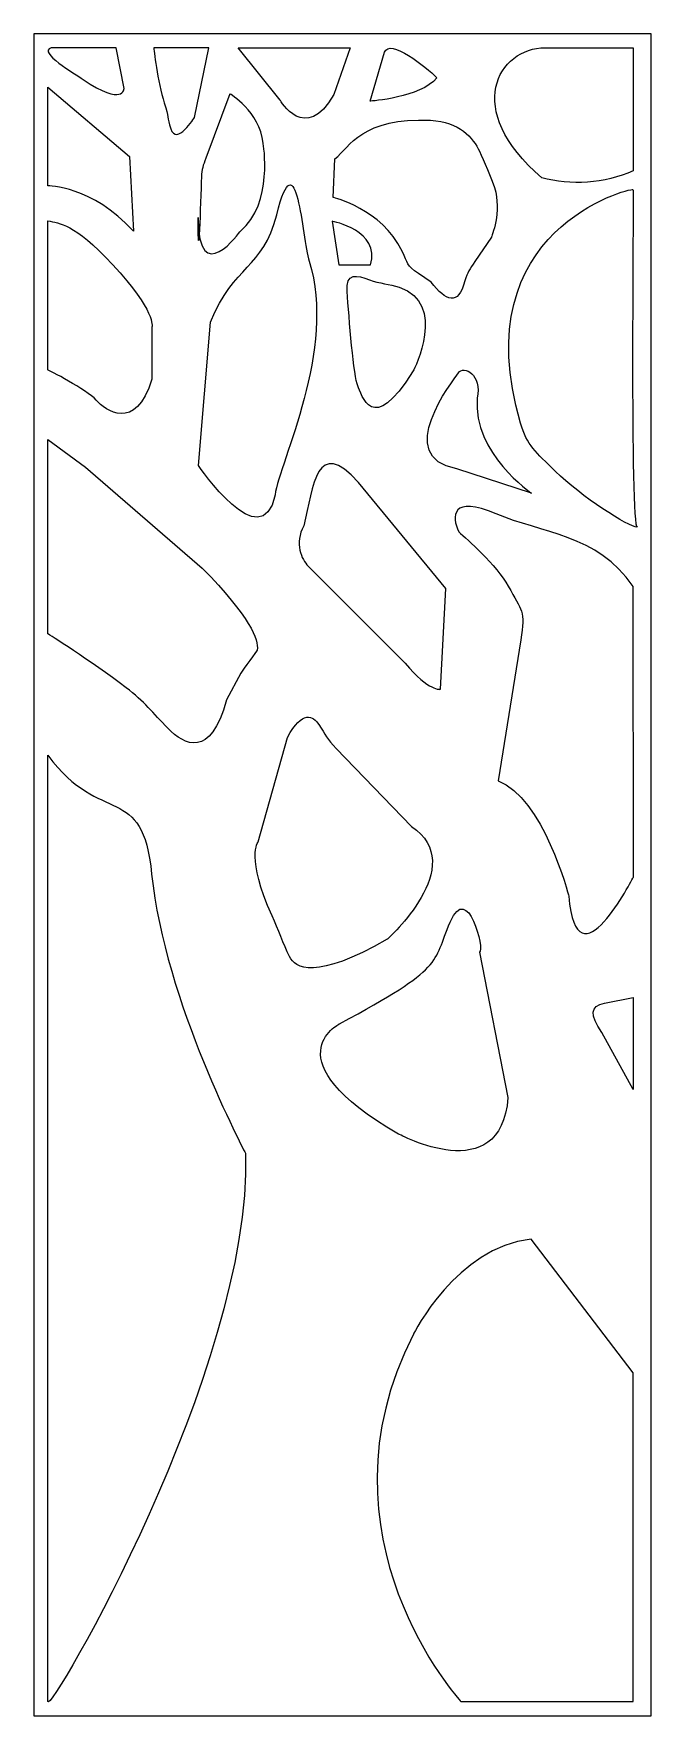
# Model space of a CAD drawing. Header units: centimetres. Extents: x 8.2 to 14.8, y -9 to 9.
import ezdxf

# ---------------------------------------------------------------- set-up
doc = ezdxf.new("R2010")
doc.units = ezdxf.units.CM
doc.header["$MEASUREMENT"] = 0
doc.layers.add('layer 1', color=7, linetype='Continuous')

msp = doc.modelspace()

# ---------------------------------------------------------------- linework, layer by layer
at = {"layer": 'layer 1', "color": 250}
for points, knots in [([(8.22228, 9.00077), (8.22228, 9.00077), (14.81378, 9.00077), (14.81378, 9.00077), (14.81378, 9.00077), (14.81378, 9.00077), (14.81378, -8.97605), (14.81378, -8.97605), (14.81378, -8.97605), (14.81378, -8.97605), (8.22228, -8.97605), (8.22228, -8.97605), (8.22228, -8.97605), (8.22228, -8.97605), (8.22228, 9.00077), (8.22228, 9.00077)], [0, 0, 0, 0, 0.2, 0.2, 0.2, 0.2, 0.4, 0.4, 0.4, 0.4, 0.6, 0.6, 0.6, 0.6, 1, 1, 1, 1]), ([(8.40788, 8.85076), (8.40788, 8.85076), (9.10096, 8.85052), (9.10096, 8.85052), (9.10096, 8.85052), (9.10096, 8.85052), (9.18645, 8.41444), (9.18645, 8.41444), (9.18645, 8.41444), (9.18645, 8.41444), (9.18645, 8.21863), (8.74948, 8.51233), (8.74948, 8.51233), (8.66625, 8.56923), (8.25779, 8.80776), (8.40788, 8.85076)], [0, 0, 0, 0, 0.2, 0.2, 0.2, 0.2, 0.4, 0.4, 0.4, 0.4, 0.6, 0.6, 0.6, 0.6, 1, 1, 1, 1]), ([(9.50393, 8.84963), (9.50393, 8.84963), (10.09017, 8.85097), (10.09017, 8.85097), (10.09017, 8.85097), (10.09017, 8.85097), (9.94008, 8.10678), (9.94008, 8.10678), (9.94008, 8.10678), (9.94008, 8.10678), (9.74522, 7.79812), (9.68538, 7.9847), (9.68538, 7.9847), (9.64404, 8.11362), (9.66855, 8.10267), (9.61582, 8.26045), (9.61582, 8.26045), (9.54125, 8.48358), (9.50393, 8.84963), (9.50393, 8.84963)], [0, 0, 0, 0, 0.16666667, 0.16666667, 0.16666667, 0.16666667, 0.33333333, 0.33333333, 0.33333333, 0.33333333, 0.5, 0.5, 0.5, 0.5, 0.66666667, 0.66666667, 0.66666667, 0.66666667, 1, 1, 1, 1]), ([(10.40458, 8.85074), (10.40458, 8.85074), (10.85189, 8.29173), (10.85189, 8.29173), (10.85189, 8.29173), (10.85189, 8.29173), (11.12206, 7.81615), (11.426, 8.35118), (11.426, 8.35118), (11.426, 8.35118), (11.5996, 8.85074), (11.5996, 8.85074), (11.5996, 8.85074), (11.5996, 8.85074), (10.40458, 8.85074), (10.40458, 8.85074)], [0, 0, 0, 0, 0.2, 0.2, 0.2, 0.2, 0.4, 0.4, 0.4, 0.4, 0.6, 0.6, 0.6, 0.6, 1, 1, 1, 1]), ([(11.96634, 8.80297), (11.96634, 8.80297), (11.81438, 8.27984), (11.81438, 8.27984), (11.81438, 8.27984), (11.81438, 8.27984), (12.35471, 8.31551), (12.52357, 8.52952), (12.52357, 8.52952), (12.41349, 8.64709), (12.01657, 8.95525), (11.96634, 8.80297)], [0, 0, 0, 0, 0.25, 0.25, 0.25, 0.25, 0.5, 0.5, 0.5, 0.5, 1, 1, 1, 1]), ([(13.68269, 8.85093), (13.18069, 8.85102), (12.79131, 8.19039), (13.64661, 7.45985), (13.64661, 7.45985), (13.94884, 7.37729), (14.31735, 7.39692), (14.61962, 7.53529), (14.61962, 7.53529), (14.61962, 7.53529), (14.61965, 8.85075), (14.61965, 8.85075), (14.61965, 8.85075), (14.61965, 8.85075), (13.68269, 8.85093), (13.68269, 8.85093)], [0, 0, 0, 0, 0.2, 0.2, 0.2, 0.2, 0.4, 0.4, 0.4, 0.4, 0.6, 0.6, 0.6, 0.6, 1, 1, 1, 1]), ([(8.37346, 8.42824), (8.37346, 8.42824), (8.3734, 7.37403), (8.3734, 7.37403), (8.3734, 7.37403), (8.3734, 7.37403), (8.84879, 7.37951), (9.28576, 6.89001), (9.28576, 6.89001), (9.28576, 6.89001), (9.24604, 7.68718), (9.24604, 7.68718), (9.24604, 7.68718), (9.24604, 7.68718), (8.37346, 8.42824), (8.37346, 8.42824)], [0, 0, 0, 0, 0.2, 0.2, 0.2, 0.2, 0.4, 0.4, 0.4, 0.4, 0.6, 0.6, 0.6, 0.6, 1, 1, 1, 1]), ([(10.05897, 7.66971), (10.05897, 7.66971), (10.31531, 8.35778), (10.31531, 8.35778), (10.31531, 8.35778), (10.31531, 8.35778), (10.63425, 8.17283), (10.67178, 7.82936), (10.67178, 7.82936), (10.67178, 7.82936), (10.78435, 7.18205), (10.42788, 6.89142), (10.42788, 6.89142), (10.42788, 6.89142), (9.9776, 6.25732), (9.9776, 7.03674), (9.9776, 7.03674), (9.9776, 6.3852), (10.00383, 7.20143), (10.01245, 7.47137), (10.01245, 7.47137), (10.01489, 7.54913), (10.03063, 7.59356), (10.05897, 7.66971)], [0, 0, 0, 0, 0.14285714, 0.14285714, 0.14285714, 0.14285714, 0.28571429, 0.28571429, 0.28571429, 0.28571429, 0.42857143, 0.42857143, 0.42857143, 0.42857143, 0.57142857, 0.57142857, 0.57142857, 0.57142857, 0.71428571, 0.71428571, 0.71428571, 0.71428571, 1, 1, 1, 1]), ([(11.43776, 7.66309), (11.43776, 7.66309), (11.42, 7.2504), (11.42, 7.2504), (11.42, 7.2504), (11.42, 7.2504), (11.93449, 7.12926), (12.15493, 6.6784), (12.15493, 6.6784), (12.22277, 6.53962), (12.19457, 6.52784), (12.32868, 6.43743), (12.32868, 6.43743), (12.32868, 6.43743), (12.46366, 6.34643), (12.46366, 6.34643), (12.46366, 6.34643), (12.62257, 6.13945), (12.75339, 6.08691), (12.82509, 6.35961), (12.82509, 6.35961), (12.84865, 6.44925), (12.87652, 6.48665), (12.92986, 6.5649), (12.92986, 6.5649), (12.92986, 6.5649), (13.10731, 6.82519), (13.10731, 6.82519), (13.10731, 6.82519), (13.10731, 6.82519), (13.22008, 7.09521), (13.14008, 7.35677), (13.14008, 7.35677), (13.11108, 7.4516), (13.02314, 7.65037), (12.97922, 7.74372), (12.97922, 7.74372), (12.91186, 7.88692), (12.76695, 8.0598), (12.45854, 8.07478), (12.45854, 8.07478), (11.73312, 8.11), (11.59161, 7.79016), (11.43776, 7.66309)], [0, 0, 0, 0, 0.08333333, 0.08333333, 0.08333333, 0.08333333, 0.16666667, 0.16666667, 0.16666667, 0.16666667, 0.25, 0.25, 0.25, 0.25, 0.33333333, 0.33333333, 0.33333333, 0.33333333, 0.41666667, 0.41666667, 0.41666667, 0.41666667, 0.5, 0.5, 0.5, 0.5, 0.58333333, 0.58333333, 0.58333333, 0.58333333, 0.66666667, 0.66666667, 0.66666667, 0.66666667, 0.75, 0.75, 0.75, 0.75, 0.83333333, 0.83333333, 0.83333333, 0.83333333, 1, 1, 1, 1]), ([(10.81565, 7.06395), (10.66868, 6.48014), (10.35926, 6.53927), (10.1088, 5.91657), (10.1088, 5.91657), (10.1088, 5.91657), (9.98135, 4.38655), (9.98135, 4.38655), (9.98135, 4.38655), (9.98135, 4.38655), (10.65627, 3.38607), (10.79836, 4.0739), (10.79836, 4.0739), (10.84657, 4.41826), (11.45642, 5.63535), (11.16226, 6.56956), (11.16226, 6.56956), (11.08404, 6.81798), (11.03152, 7.92149), (10.81565, 7.06395)], [0, 0, 0, 0, 0.16666667, 0.16666667, 0.16666667, 0.16666667, 0.33333333, 0.33333333, 0.33333333, 0.33333333, 0.5, 0.5, 0.5, 0.5, 0.66666667, 0.66666667, 0.66666667, 0.66666667, 1, 1, 1, 1]), ([(14.61845, 7.33628), (14.59372, 7.35339), (12.81113, 6.91458), (13.41785, 4.83968), (13.41785, 4.83968), (13.48817, 4.59922), (13.578, 4.53319), (13.7913, 4.32386), (13.7913, 4.32386), (14.06099, 4.05919), (14.57592, 3.72174), (14.66397, 3.72863), (14.66397, 3.72863), (14.5815, 3.70108), (14.62877, 7.32913), (14.61845, 7.33628)], [0, 0, 0, 0, 0.2, 0.2, 0.2, 0.2, 0.4, 0.4, 0.4, 0.4, 0.6, 0.6, 0.6, 0.6, 1, 1, 1, 1]), ([(8.37355, 7.00116), (8.37355, 7.00116), (8.37328, 5.40826), (8.37328, 5.40826), (8.37328, 5.40826), (8.37328, 5.40826), (8.7892, 5.19777), (8.88851, 5.08589), (8.88851, 5.08589), (8.98782, 4.97401), (9.30562, 4.73625), (9.48439, 5.30966), (9.48439, 5.30966), (9.48439, 5.30966), (9.48439, 5.86907), (9.48439, 5.86907), (9.48439, 5.86907), (9.48439, 5.86907), (9.53057, 6.03325), (9.06395, 6.53327), (9.06395, 6.53327), (8.63835, 6.98931), (8.50442, 6.96907), (8.37355, 7.00116)], [0, 0, 0, 0, 0.14285714, 0.14285714, 0.14285714, 0.14285714, 0.28571429, 0.28571429, 0.28571429, 0.28571429, 0.42857143, 0.42857143, 0.42857143, 0.42857143, 0.57142857, 0.57142857, 0.57142857, 0.57142857, 0.71428571, 0.71428571, 0.71428571, 0.71428571, 1, 1, 1, 1]), ([(11.4091, 6.99573), (11.4091, 6.99573), (11.92926, 6.89674), (11.8168, 6.53048), (11.8168, 6.53048), (11.8168, 6.53048), (11.47939, 6.53048), (11.47939, 6.53048), (11.47939, 6.53048), (11.47939, 6.53048), (11.4091, 6.99573), (11.4091, 6.99573)], [0, 0, 0, 0, 0.25, 0.25, 0.25, 0.25, 0.5, 0.5, 0.5, 0.5, 1, 1, 1, 1]), ([(11.56784, 6.24429), (11.58771, 5.9669), (11.63776, 5.32123), (11.68129, 5.23694), (11.68129, 5.23694), (11.72482, 5.15266), (11.8285, 4.67419), (12.27253, 5.39953), (12.27253, 5.39953), (12.28212, 5.40941), (12.63762, 6.11868), (12.1238, 6.29032), (12.1238, 6.29032), (12.01659, 6.32612), (11.91518, 6.33025), (11.80476, 6.37147), (11.80476, 6.37147), (11.67344, 6.42049), (11.55294, 6.45233), (11.56784, 6.24429)], [0, 0, 0, 0, 0.16666667, 0.16666667, 0.16666667, 0.16666667, 0.33333333, 0.33333333, 0.33333333, 0.33333333, 0.5, 0.5, 0.5, 0.5, 0.66666667, 0.66666667, 0.66666667, 0.66666667, 1, 1, 1, 1]), ([(12.75436, 5.37584), (12.6967, 5.29181), (12.05177, 4.47616), (12.73903, 4.3501), (12.73903, 4.3501), (12.73903, 4.3501), (13.53643, 4.09096), (13.53643, 4.09096), (13.53643, 4.09096), (13.53643, 4.09096), (12.90968, 4.51206), (12.95569, 5.10592), (12.95569, 5.10592), (13.01124, 5.3568), (12.81202, 5.45988), (12.75436, 5.37584)], [0, 0, 0, 0, 0.2, 0.2, 0.2, 0.2, 0.4, 0.4, 0.4, 0.4, 0.6, 0.6, 0.6, 0.6, 1, 1, 1, 1]), ([(11.68912, 4.20481), (11.68912, 4.20481), (12.62265, 3.07198), (12.62265, 3.07198), (12.62265, 3.07198), (12.62265, 3.07198), (12.56307, 1.99511), (12.56307, 1.99511), (12.56307, 1.99511), (12.56307, 1.99511), (12.44389, 1.96713), (12.18568, 2.27481), (12.18568, 2.27481), (12.18568, 2.27481), (11.15283, 3.30974), (11.15283, 3.30974), (11.15283, 3.30974), (11.07934, 3.38341), (11.00584, 3.55241), (11.10423, 3.74329), (11.10423, 3.74329), (11.20839, 4.1648), (11.23666, 4.70717), (11.68912, 4.20481)], [0, 0, 0, 0, 0.14285714, 0.14285714, 0.14285714, 0.14285714, 0.28571429, 0.28571429, 0.28571429, 0.28571429, 0.42857143, 0.42857143, 0.42857143, 0.42857143, 0.57142857, 0.57142857, 0.57142857, 0.57142857, 0.71428571, 0.71428571, 0.71428571, 0.71428571, 1, 1, 1, 1]), ([(8.3721, 4.66532), (8.3721, 4.66532), (8.37352, 2.58697), (8.37352, 2.58697), (8.37352, 2.58697), (8.37352, 2.58697), (8.82462, 2.30242), (9.2077, 2.01229), (9.2077, 2.01229), (9.40515, 1.86275), (9.49239, 1.74509), (9.65455, 1.57793), (9.65455, 1.57793), (9.82845, 1.39865), (10.11068, 1.24717), (10.28108, 1.88307), (10.28108, 1.88307), (10.28108, 1.88307), (10.43185, 2.16616), (10.43185, 2.16616), (10.43185, 2.16616), (10.45457, 2.20883), (10.60621, 2.40544), (10.60766, 2.41484), (10.60766, 2.41484), (10.62484, 2.52534), (10.53263, 2.76639), (10.02142, 3.29089), (10.02142, 3.29089), (10.02142, 3.29089), (8.77504, 4.36961), (8.77504, 4.36961), (8.77504, 4.36961), (8.77504, 4.36961), (8.3721, 4.66532), (8.3721, 4.66532)], [0, 0, 0, 0, 0.1, 0.1, 0.1, 0.1, 0.2, 0.2, 0.2, 0.2, 0.3, 0.3, 0.3, 0.3, 0.4, 0.4, 0.4, 0.4, 0.5, 0.5, 0.5, 0.5, 0.6, 0.6, 0.6, 0.6, 0.7, 0.7, 0.7, 0.7, 0.8, 0.8, 0.8, 0.8, 1, 1, 1, 1]), ([(13.15894, 3.86915), (13.63849, 3.66344), (14.24232, 3.65317), (14.61971, 3.09375), (14.61971, 3.09375), (14.61971, 3.09375), (14.62264, -0.01102), (14.62264, -0.01102), (14.62264, -0.01102), (14.62264, -0.01102), (14.01303, -1.22155), (13.93358, -0.2146), (13.93358, -0.2146), (13.93358, -0.2146), (13.6555, 0.84829), (13.1788, 1.01612), (13.1788, 1.01612), (13.1788, 1.01612), (13.41998, 2.52187), (13.41998, 2.52187), (13.41998, 2.52187), (13.47088, 2.83974), (13.43354, 2.8294), (13.28666, 3.09662), (13.28666, 3.09662), (13.16114, 3.32504), (12.84712, 3.59906), (12.76024, 3.67773), (12.76024, 3.67773), (12.67921, 3.8397), (12.67939, 4.07486), (13.15894, 3.86915)], [0, 0, 0, 0, 0.11111111, 0.11111111, 0.11111111, 0.11111111, 0.22222222, 0.22222222, 0.22222222, 0.22222222, 0.33333333, 0.33333333, 0.33333333, 0.33333333, 0.44444444, 0.44444444, 0.44444444, 0.44444444, 0.55555556, 0.55555556, 0.55555556, 0.55555556, 0.66666667, 0.66666667, 0.66666667, 0.66666667, 0.77777778, 0.77777778, 0.77777778, 0.77777778, 1, 1, 1, 1]), ([(10.93025, 1.48084), (10.93025, 1.48084), (10.61865, 0.36557), (10.61865, 0.36557), (10.61865, 0.36557), (10.61865, 0.36557), (10.48196, 0.20057), (10.76739, -0.42749), (10.76739, -0.42749), (10.83171, -0.56905), (10.88859, -0.72868), (10.95227, -0.86164), (10.95227, -0.86164), (11.01189, -0.98611), (11.22723, -1.11652), (11.99486, -0.67658), (11.99486, -0.67658), (11.99486, -0.67658), (12.87771, 0.1096), (12.25453, 0.53012), (12.25453, 0.53012), (12.25453, 0.53012), (11.45221, 1.36181), (11.45221, 1.36181), (11.45221, 1.36181), (11.35328, 1.46436), (11.33655, 1.51034), (11.26496, 1.61869), (11.26496, 1.61869), (11.20411, 1.71081), (11.09253, 1.77795), (10.93025, 1.48084)], [0, 0, 0, 0, 0.11111111, 0.11111111, 0.11111111, 0.11111111, 0.22222222, 0.22222222, 0.22222222, 0.22222222, 0.33333333, 0.33333333, 0.33333333, 0.33333333, 0.44444444, 0.44444444, 0.44444444, 0.44444444, 0.55555556, 0.55555556, 0.55555556, 0.55555556, 0.66666667, 0.66666667, 0.66666667, 0.66666667, 0.77777778, 0.77777778, 0.77777778, 0.77777778, 1, 1, 1, 1]), ([(8.37208, 1.28967), (8.37208, 1.28967), (8.37375, -8.82166), (8.37375, -8.82166), (8.37375, -8.82166), (8.37376, -8.99037), (10.5499, -5.26939), (10.484, -2.96643), (10.484, -2.96643), (10.484, -2.96643), (9.61701, -1.33428), (9.48121, 0.02098), (9.48121, 0.02098), (9.38166, 1.01444), (8.94797, 0.52023), (8.37208, 1.28967)], [0, 0, 0, 0, 0.2, 0.2, 0.2, 0.2, 0.4, 0.4, 0.4, 0.4, 0.6, 0.6, 0.6, 0.6, 1, 1, 1, 1]), ([(12.66738, -0.49319), (12.47679, -0.93977), (12.61915, -0.96862), (11.48574, -1.57989), (11.48574, -1.57989), (11.48574, -1.57989), (10.74082, -1.95911), (12.11538, -2.75717), (12.11538, -2.75717), (12.11538, -2.75717), (13.21133, -3.35337), (13.28367, -2.36853), (13.28367, -2.36853), (13.28367, -2.36853), (12.98087, -0.81579), (12.98087, -0.81579), (12.98087, -0.81579), (13.03736, -0.80254), (12.85798, -0.0466), (12.66738, -0.49319)], [0, 0, 0, 0, 0.16666667, 0.16666667, 0.16666667, 0.16666667, 0.33333333, 0.33333333, 0.33333333, 0.33333333, 0.5, 0.5, 0.5, 0.5, 0.66666667, 0.66666667, 0.66666667, 0.66666667, 1, 1, 1, 1]), ([(14.61942, -1.29817), (14.61942, -1.29817), (14.31496, -1.35857), (14.31496, -1.35857), (14.31496, -1.35857), (14.15903, -1.39663), (14.15572, -1.47669), (14.28671, -1.67386), (14.28671, -1.67386), (14.28671, -1.67386), (14.61962, -2.28), (14.61962, -2.28), (14.61962, -2.28), (14.61962, -2.28), (14.61942, -1.29817), (14.61942, -1.29817)], [0, 0, 0, 0, 0.2, 0.2, 0.2, 0.2, 0.4, 0.4, 0.4, 0.4, 0.6, 0.6, 0.6, 0.6, 1, 1, 1, 1]), ([(12.78022, -8.8207), (12.78022, -8.8207), (11.16957, -7.05775), (12.27455, -4.89652), (12.27455, -4.89652), (12.27455, -4.89652), (12.73498, -3.96719), (13.53302, -3.88075), (13.53302, -3.88075), (13.53302, -3.88075), (14.61998, -5.30754), (14.61998, -5.30754), (14.61998, -5.30754), (14.61998, -5.30754), (14.61968, -8.82113), (14.61968, -8.82113), (14.61968, -8.82113), (14.61968, -8.82113), (12.78022, -8.8207), (12.78022, -8.8207)], [0, 0, 0, 0, 0.16666667, 0.16666667, 0.16666667, 0.16666667, 0.33333333, 0.33333333, 0.33333333, 0.33333333, 0.5, 0.5, 0.5, 0.5, 0.66666667, 0.66666667, 0.66666667, 0.66666667, 1, 1, 1, 1])]:
    msp.add_open_spline(points, degree=3, knots=knots, dxfattribs=at)

doc.saveas('drawing.dxf')
